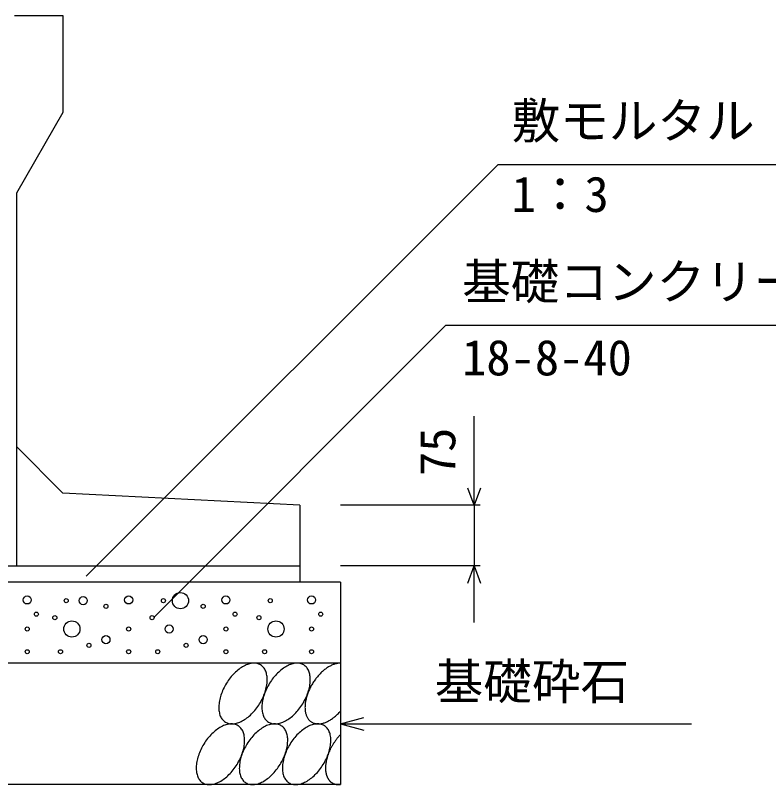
# Model space of a CAD drawing. Units: millimetres, scale not verified. Extents: x -25200 to 25200, y -8910 to 8910.
# Drawn here: x 12369 to 13298, y 5456 to 6406 of the extents above; entities that cross this region are included whole.
import ezdxf
from ezdxf.enums import TextEntityAlignment as Align

# ---------------------------------------------------------------- set-up
doc = ezdxf.new("R2010")
doc.units = ezdxf.units.MM
doc.header["$LTSCALE"] = 30
for name, color, linetype, lineweight in [('0-0_DIM', 7, 'Continuous', 25), ('0-2_HATCH', 6, 'Continuous', 25), ('0-5_OUTLINE', 3, 'Continuous', 25)]:
    doc.layers.add(name, color=color, linetype=linetype, lineweight=lineweight)
doc.styles.add('ＭＳ ゴシック', font='')
doc.styles.get('ＭＳ ゴシック').set_extended_font_data('MS Gothic')

msp = doc.modelspace()

# ---------------------------------------------------------------- linework, layer by layer
at = {"layer": '0-0_DIM'}
for p, q in [((12964.3, 6221.6), (12455.69, 5712.99)), ((12964.3, 6221.6), (13389.61, 6221.6)), ((12899.97, 6022.94), (12540.07, 5663.04)), ((12899.97, 6022.94), (13546.84, 6022.94)), ((12934.78, 5800.67), (12934.78, 5910.57)), ((12942.28, 5800.67), (12769.78, 5800.67)), ((12934.78, 5800.67), (12934.78, 5725.67)), ((12942.28, 5725.67), (12769.78, 5725.67)), ((12934.78, 5655.67), (12934.78, 5725.67)), ((12769.78, 5530.67), (12798.76, 5538.44)), ((12769.78, 5530.67), (13203.09, 5530.67)), ((12769.78, 5530.67), (12798.76, 5522.91))]:
    msp.add_line(p, q, dxfattribs=at)
for points in [[(12942.47, 5821.82), (12934.78, 5800.67), (12927.08, 5821.82)], [(12927.08, 5704.53), (12934.78, 5725.67), (12942.47, 5704.53)]]:
    msp.add_lwpolyline(points, dxfattribs=at)
at = {"layer": '0-2_HATCH'}
for points in [[(12671.28, 5603.45), (12670.28, 5604.03), (12669.18, 5604.52), (12668.08, 5604.93), (12666.88, 5605.24), (12665.68, 5605.47), (12664.48, 5605.6), (12663.18, 5605.65), (12661.88, 5605.6), (12660.48, 5605.47), (12659.08, 5605.24), (12657.68, 5604.93), (12656.28, 5604.52), (12654.88, 5604.03), (12653.38, 5603.46), (12651.98, 5602.79), (12650.48, 5602.05), (12648.98, 5601.22), (12647.58, 5600.31), (12646.08, 5599.33), (12644.58, 5598.27), (12643.18, 5597.14), (12641.78, 5595.93), (12640.38, 5594.66), (12638.98, 5593.33), (12637.58, 5591.94), (12636.28, 5590.49), (12634.98, 5588.98), (12633.68, 5587.43), (12632.48, 5585.83), (12631.28, 5584.18), (12630.18, 5582.5), (12629.08, 5580.78), (12627.98, 5579.03), (12626.98, 5577.26), (12626.08, 5575.46), (12625.18, 5573.65), (12624.38, 5571.82), (12623.58, 5569.99), (12622.88, 5568.15)], [(12724.48, 5603.45), (12723.48, 5604.03), (12722.38, 5604.52), (12721.28, 5604.93), (12720.08, 5605.24), (12718.88, 5605.47), (12717.68, 5605.6), (12716.38, 5605.65), (12715.08, 5605.6), (12713.68, 5605.47), (12712.28, 5605.24), (12710.88, 5604.93), (12709.48, 5604.52), (12708.08, 5604.03), (12706.58, 5603.46), (12705.18, 5602.79), (12703.68, 5602.05), (12702.18, 5601.22), (12700.78, 5600.31), (12699.28, 5599.33), (12697.78, 5598.27), (12696.38, 5597.14), (12694.98, 5595.93), (12693.58, 5594.66), (12692.18, 5593.33), (12690.78, 5591.94), (12689.48, 5590.49), (12688.18, 5588.98), (12686.88, 5587.43), (12685.68, 5585.83), (12684.48, 5584.18), (12683.38, 5582.5), (12682.28, 5580.78), (12681.18, 5579.03), (12680.18, 5577.26), (12679.28, 5575.46), (12678.38, 5573.65), (12677.58, 5571.82), (12676.78, 5569.99), (12676.08, 5568.15)], [(12769.78, 5605.65), (12768.88, 5605.64), (12768.08, 5605.59), (12767.18, 5605.5), (12766.28, 5605.38), (12765.38, 5605.21), (12764.48, 5605.01), (12763.58, 5604.77), (12762.58, 5604.49), (12761.68, 5604.18), (12760.68, 5603.83), (12759.78, 5603.44), (12758.78, 5603.01), (12757.88, 5602.55), (12756.88, 5602.06), (12755.98, 5601.53), (12754.98, 5600.96), (12753.98, 5600.36), (12753.08, 5599.73), (12752.08, 5599.07), (12751.18, 5598.37), (12750.18, 5597.64), (12749.28, 5596.88), (12748.38, 5596.1), (12747.48, 5595.28), (12746.48, 5594.44), (12745.58, 5593.56), (12744.68, 5592.67), (12743.88, 5591.75), (12742.98, 5590.8), (12742.08, 5589.83), (12741.28, 5588.84), (12740.48, 5587.82), (12739.58, 5586.79), (12738.78, 5585.74), (12738.08, 5584.66), (12737.28, 5583.58), (12736.58, 5582.47), (12735.78, 5581.35), (12735.08, 5580.22)], [(12678.68, 5591.94), (12678.38, 5593.33), (12677.98, 5594.66), (12677.48, 5595.93), (12676.98, 5597.13), (12676.28, 5598.27), (12675.68, 5599.33), (12674.88, 5600.31), (12674.08, 5601.22), (12673.18, 5602.05), (12672.28, 5602.79), (12671.28, 5603.45)], [(12731.98, 5591.94), (12731.58, 5593.33), (12731.18, 5594.66), (12730.68, 5595.93), (12730.18, 5597.13), (12729.48, 5598.27), (12728.88, 5599.33), (12728.08, 5600.31), (12727.28, 5601.22), (12726.38, 5602.05), (12725.48, 5602.79), (12724.48, 5603.45)], [(12645.58, 5532.84), (12647.08, 5533.5), (12648.58, 5534.25), (12649.98, 5535.07), (12651.48, 5535.98), (12652.98, 5536.97), (12654.38, 5538.03), (12655.78, 5539.16), (12657.28, 5540.36), (12658.68, 5541.63), (12660.08, 5542.96), (12661.38, 5544.36), (12662.78, 5545.81), (12664.08, 5547.31), (12665.28, 5548.87), (12666.58, 5550.47), (12667.68, 5552.11), (12668.88, 5553.79), (12669.98, 5555.51), (12670.98, 5557.26), (12671.98, 5559.03), (12672.98, 5560.83), (12673.78, 5562.64), (12674.68, 5564.47), (12675.38, 5566.31), (12676.08, 5568.15), (12676.78, 5569.99), (12677.28, 5571.82), (12677.78, 5573.65), (12678.28, 5575.46), (12678.58, 5577.26), (12678.88, 5579.03), (12679.18, 5580.78), (12679.28, 5582.5), (12679.38, 5584.18), (12679.38, 5585.82), (12679.38, 5587.42), (12679.18, 5588.98), (12678.98, 5590.48), (12678.68, 5591.94)], [(12698.78, 5532.84), (12700.28, 5533.5), (12701.78, 5534.25), (12703.18, 5535.07), (12704.68, 5535.98), (12706.18, 5536.97), (12707.58, 5538.03), (12709.08, 5539.16), (12710.48, 5540.36), (12711.88, 5541.63), (12713.28, 5542.96), (12714.58, 5544.36), (12715.98, 5545.81), (12717.28, 5547.31), (12718.48, 5548.87), (12719.78, 5550.47), (12720.88, 5552.11), (12722.08, 5553.79), (12723.18, 5555.51), (12724.18, 5557.26), (12725.18, 5559.03), (12726.18, 5560.83), (12726.98, 5562.64), (12727.88, 5564.47), (12728.58, 5566.31), (12729.28, 5568.15), (12729.98, 5569.99), (12730.48, 5571.82), (12731.08, 5573.65), (12731.48, 5575.46), (12731.88, 5577.26), (12732.18, 5579.03), (12732.38, 5580.78), (12732.48, 5582.5), (12732.58, 5584.18), (12732.58, 5585.82), (12732.58, 5587.42), (12732.38, 5588.98), (12732.18, 5590.48), (12731.98, 5591.94)], [(12735.08, 5580.22), (12734.48, 5579.08), (12733.78, 5577.92), (12733.18, 5576.75), (12732.58, 5575.58), (12731.98, 5574.4), (12731.38, 5573.21), (12730.88, 5572.01), (12730.38, 5570.82), (12729.88, 5569.62), (12729.38, 5568.41), (12728.98, 5567.21), (12728.58, 5566.01), (12728.18, 5564.81), (12727.88, 5563.61), (12727.58, 5562.42), (12727.28, 5561.24), (12726.98, 5560.06), (12726.78, 5558.89), (12726.58, 5557.73), (12726.38, 5556.58), (12726.28, 5555.44), (12726.18, 5554.31), (12726.08, 5553.2), (12726.08, 5552.11), (12725.98, 5551.03), (12726.08, 5549.97), (12726.08, 5548.93), (12726.18, 5547.9), (12726.28, 5546.9), (12726.38, 5545.92), (12726.58, 5544.96), (12726.78, 5544.03), (12726.98, 5543.12), (12727.28, 5542.24), (12727.58, 5541.38), (12727.88, 5540.55), (12728.18, 5539.75), (12728.58, 5538.98), (12728.98, 5538.24)], [(12622.88, 5568.15), (12622.28, 5566.31), (12621.68, 5564.47), (12621.18, 5562.65), (12620.78, 5560.83), (12620.38, 5559.04), (12620.08, 5557.26), (12619.88, 5555.52), (12619.68, 5553.8), (12619.58, 5552.12), (12619.58, 5550.47), (12619.68, 5548.87), (12619.78, 5547.31), (12619.98, 5545.81), (12620.28, 5544.36), (12620.58, 5542.96), (12621.08, 5541.63), (12621.48, 5540.36), (12622.08, 5539.16), (12622.68, 5538.03), (12623.38, 5536.97), (12624.08, 5535.98), (12624.88, 5535.08), (12625.78, 5534.25), (12626.68, 5533.5), (12627.68, 5532.84), (12628.68, 5532.26), (12629.78, 5531.77), (12630.88, 5531.37), (12632.08, 5531.05), (12633.28, 5530.83), (12634.58, 5530.69), (12635.88, 5530.65), (12637.18, 5530.69), (12638.48, 5530.83), (12639.88, 5531.05), (12641.28, 5531.37), (12642.68, 5531.77), (12644.18, 5532.26), (12645.58, 5532.84)], [(12676.08, 5568.15), (12675.48, 5566.31), (12674.88, 5564.47), (12674.38, 5562.65), (12673.98, 5560.83), (12673.58, 5559.04), (12673.28, 5557.26), (12673.08, 5555.52), (12672.88, 5553.8), (12672.78, 5552.12), (12672.78, 5550.47), (12672.88, 5548.87), (12672.98, 5547.31), (12673.18, 5545.81), (12673.48, 5544.36), (12673.88, 5542.96), (12674.28, 5541.63), (12674.78, 5540.36), (12675.28, 5539.16), (12675.88, 5538.03), (12676.58, 5536.97), (12677.28, 5535.98), (12678.18, 5535.08), (12678.98, 5534.25), (12679.88, 5533.5), (12680.88, 5532.84), (12681.88, 5532.26), (12682.98, 5531.77), (12684.18, 5531.37), (12685.28, 5531.05), (12686.48, 5530.83), (12687.78, 5530.69), (12689.08, 5530.65), (12690.38, 5530.69), (12691.78, 5530.83), (12693.08, 5531.05), (12694.48, 5531.37), (12695.98, 5531.77), (12697.38, 5532.26), (12698.78, 5532.84)], [(12759.78, 5537.26), (12760.68, 5537.96), (12761.68, 5538.69), (12762.58, 5539.45), (12763.58, 5540.24), (12764.48, 5541.06), (12765.38, 5541.9), (12766.28, 5542.77), (12767.18, 5543.67), (12768.08, 5544.6), (12768.88, 5545.54), (12769.78, 5546.51)], [(12643.48, 5528.46), (12642.38, 5529.04), (12641.28, 5529.53), (12640.18, 5529.94), (12638.98, 5530.25), (12637.78, 5530.48), (12636.58, 5530.61), (12635.28, 5530.66), (12633.98, 5530.61), (12632.58, 5530.48), (12631.18, 5530.25), (12629.78, 5529.94), (12628.38, 5529.53), (12626.98, 5529.04), (12625.48, 5528.47), (12624.08, 5527.8), (12622.58, 5527.06), (12621.08, 5526.23), (12619.68, 5525.32), (12618.18, 5524.34), (12616.78, 5523.28), (12615.28, 5522.15), (12613.88, 5520.94), (12612.48, 5519.67), (12611.08, 5518.34), (12609.68, 5516.95), (12608.38, 5515.5), (12607.08, 5513.99), (12605.78, 5512.44), (12604.58, 5510.84), (12603.38, 5509.19), (12602.28, 5507.51), (12601.18, 5505.79), (12600.08, 5504.04), (12599.08, 5502.27), (12598.18, 5500.47), (12597.28, 5498.66), (12596.48, 5496.83), (12595.68, 5495), (12594.98, 5493.16)], [(12696.68, 5528.46), (12695.58, 5529.04), (12694.48, 5529.53), (12693.38, 5529.94), (12692.28, 5530.25), (12690.98, 5530.48), (12689.78, 5530.61), (12688.48, 5530.66), (12687.18, 5530.61), (12685.78, 5530.48), (12684.38, 5530.25), (12682.98, 5529.94), (12681.58, 5529.53), (12680.18, 5529.04), (12678.68, 5528.47), (12677.28, 5527.8), (12675.78, 5527.06), (12674.28, 5526.23), (12672.88, 5525.32), (12671.38, 5524.34), (12669.98, 5523.28), (12668.48, 5522.15), (12667.08, 5520.94), (12665.68, 5519.67), (12664.28, 5518.34), (12662.88, 5516.95), (12661.58, 5515.5), (12660.28, 5513.99), (12658.98, 5512.44), (12657.78, 5510.84), (12656.58, 5509.19), (12655.48, 5507.51), (12654.38, 5505.79), (12653.28, 5504.04), (12652.38, 5502.27), (12651.38, 5500.47), (12650.48, 5498.66), (12649.68, 5496.83), (12648.88, 5495), (12648.18, 5493.16)], [(12749.88, 5528.46), (12748.78, 5529.04), (12747.78, 5529.53), (12746.58, 5529.94), (12745.48, 5530.25), (12744.18, 5530.48), (12742.98, 5530.61), (12741.68, 5530.66), (12740.38, 5530.61), (12738.98, 5530.48), (12737.68, 5530.25), (12736.28, 5529.94), (12734.78, 5529.53), (12733.38, 5529.04), (12731.88, 5528.47), (12730.48, 5527.8), (12728.98, 5527.06), (12727.58, 5526.23), (12726.08, 5525.32), (12724.58, 5524.34), (12723.18, 5523.28), (12721.68, 5522.15), (12720.28, 5520.94), (12718.88, 5519.67), (12717.48, 5518.34), (12716.08, 5516.95), (12714.78, 5515.5), (12713.48, 5513.99), (12712.28, 5512.44), (12710.98, 5510.84), (12709.78, 5509.19), (12708.68, 5507.51), (12707.58, 5505.79), (12706.58, 5504.04), (12705.58, 5502.27), (12704.58, 5500.47), (12703.68, 5498.66), (12702.88, 5496.83), (12702.18, 5495), (12701.38, 5493.16)], [(12728.98, 5538.24), (12729.38, 5537.53), (12729.88, 5536.85), (12730.38, 5536.21), (12730.88, 5535.59), (12731.38, 5535.01), (12731.98, 5534.47), (12732.58, 5533.96), (12733.18, 5533.48), (12733.78, 5533.04), (12734.48, 5532.63), (12735.08, 5532.27), (12735.78, 5531.94), (12736.58, 5531.64), (12737.28, 5531.38), (12738.08, 5531.17), (12738.78, 5530.99), (12739.58, 5530.84), (12740.48, 5530.74), (12741.28, 5530.67), (12742.08, 5530.65), (12742.98, 5530.66), (12743.88, 5530.71), (12744.68, 5530.8), (12745.58, 5530.93), (12746.48, 5531.09), (12747.48, 5531.29), (12748.38, 5531.54), (12749.28, 5531.82), (12750.18, 5532.13), (12751.18, 5532.49), (12752.08, 5532.88), (12753.08, 5533.3), (12753.98, 5533.77), (12754.98, 5534.26), (12755.98, 5534.8), (12756.88, 5535.36), (12757.88, 5535.96), (12758.78, 5536.6), (12759.78, 5537.26)], [(12650.88, 5516.94), (12650.48, 5518.34), (12650.08, 5519.67), (12649.58, 5520.94), (12649.08, 5522.14), (12648.38, 5523.28), (12647.78, 5524.34), (12646.98, 5525.32), (12646.18, 5526.23), (12645.28, 5527.06), (12644.38, 5527.8), (12643.48, 5528.46)], [(12704.08, 5516.94), (12703.68, 5518.34), (12703.28, 5519.67), (12702.78, 5520.94), (12702.28, 5522.14), (12701.68, 5523.28), (12700.98, 5524.34), (12700.18, 5525.32), (12699.38, 5526.23), (12698.58, 5527.06), (12697.58, 5527.8), (12696.68, 5528.46)], [(12757.28, 5516.94), (12756.88, 5518.34), (12756.48, 5519.67), (12755.98, 5520.94), (12755.48, 5522.14), (12754.88, 5523.28), (12754.18, 5524.34), (12753.38, 5525.32), (12752.58, 5526.23), (12751.78, 5527.06), (12750.78, 5527.8), (12749.88, 5528.46)], [(12617.68, 5457.85), (12619.18, 5458.51), (12620.68, 5459.26), (12622.08, 5460.08), (12623.58, 5460.99), (12625.08, 5461.98), (12626.48, 5463.04), (12627.98, 5464.17), (12629.38, 5465.37), (12630.78, 5466.64), (12632.18, 5467.97), (12633.48, 5469.37), (12634.88, 5470.82), (12636.18, 5472.32), (12637.38, 5473.88), (12638.68, 5475.48), (12639.78, 5477.12), (12640.98, 5478.8), (12642.08, 5480.52), (12643.08, 5482.27), (12644.08, 5484.04), (12645.08, 5485.84), (12645.88, 5487.65), (12646.78, 5489.48), (12647.48, 5491.31), (12648.18, 5493.15), (12648.88, 5494.99), (12649.38, 5496.83), (12649.98, 5498.66), (12650.38, 5500.47), (12650.78, 5502.27), (12651.08, 5504.04), (12651.28, 5505.79), (12651.38, 5507.51), (12651.48, 5509.19), (12651.48, 5510.83), (12651.48, 5512.43), (12651.28, 5513.99), (12651.08, 5515.49), (12650.88, 5516.94)], [(12670.98, 5457.85), (12672.38, 5458.51), (12673.88, 5459.26), (12675.28, 5460.08), (12676.78, 5460.99), (12678.28, 5461.98), (12679.68, 5463.04), (12681.18, 5464.17), (12682.58, 5465.37), (12683.98, 5466.64), (12685.38, 5467.97), (12686.68, 5469.37), (12688.08, 5470.82), (12689.38, 5472.32), (12690.58, 5473.88), (12691.88, 5475.48), (12693.08, 5477.12), (12694.18, 5478.8), (12695.28, 5480.52), (12696.28, 5482.27), (12697.28, 5484.04), (12698.28, 5485.84), (12699.18, 5487.65), (12699.98, 5489.48), (12700.68, 5491.31), (12701.38, 5493.15), (12702.08, 5494.99), (12702.68, 5496.83), (12703.18, 5498.66), (12703.58, 5500.47), (12703.98, 5502.27), (12704.28, 5504.04), (12704.48, 5505.79), (12704.58, 5507.51), (12704.68, 5509.19), (12704.68, 5510.83), (12704.68, 5512.43), (12704.48, 5513.99), (12704.28, 5515.49), (12704.08, 5516.94)], [(12724.18, 5457.85), (12725.58, 5458.51), (12727.08, 5459.26), (12728.58, 5460.08), (12729.98, 5460.99), (12731.48, 5461.98), (12732.88, 5463.04), (12734.38, 5464.17), (12735.78, 5465.37), (12737.18, 5466.64), (12738.58, 5467.97), (12739.98, 5469.37), (12741.28, 5470.82), (12742.58, 5472.32), (12743.88, 5473.88), (12745.08, 5475.48), (12746.28, 5477.12), (12747.38, 5478.8), (12748.48, 5480.52), (12749.48, 5482.27), (12750.48, 5484.04), (12751.48, 5485.84), (12752.38, 5487.65), (12753.18, 5489.48), (12753.98, 5491.31), (12754.68, 5493.15), (12755.28, 5494.99), (12755.88, 5496.83), (12756.38, 5498.66), (12756.78, 5500.47), (12757.18, 5502.27), (12757.48, 5504.04), (12757.68, 5505.79), (12757.88, 5507.51), (12757.88, 5509.19), (12757.98, 5510.83), (12757.88, 5512.43), (12757.78, 5513.99), (12757.58, 5515.49), (12757.28, 5516.94)], [(12769.78, 5517.41), (12769.28, 5516.88), (12768.78, 5516.34), (12768.28, 5515.8), (12767.78, 5515.24), (12767.28, 5514.68), (12766.78, 5514.11), (12766.28, 5513.54), (12765.88, 5512.96), (12765.38, 5512.37), (12764.88, 5511.77), (12764.48, 5511.17), (12763.98, 5510.56), (12763.58, 5509.95), (12763.08, 5509.33), (12762.68, 5508.7), (12762.28, 5508.07), (12761.88, 5507.44), (12761.38, 5506.8), (12760.98, 5506.15), (12760.58, 5505.5), (12760.18, 5504.85), (12759.88, 5504.19), (12759.48, 5503.53), (12759.08, 5502.86), (12758.68, 5502.2), (12758.38, 5501.53), (12757.98, 5500.85), (12757.68, 5500.17), (12757.28, 5499.5), (12756.98, 5498.82), (12756.68, 5498.13), (12756.38, 5497.45), (12756.08, 5496.76), (12755.78, 5496.07), (12755.48, 5495.39), (12755.18, 5494.7), (12754.98, 5494.01), (12754.68, 5493.32), (12754.48, 5492.63)], [(12594.98, 5493.16), (12594.38, 5491.32), (12593.78, 5489.48), (12593.28, 5487.66), (12592.88, 5485.84), (12592.48, 5484.05), (12592.18, 5482.27), (12591.98, 5480.52), (12591.78, 5478.81), (12591.68, 5477.12), (12591.68, 5475.48), (12591.78, 5473.88), (12591.88, 5472.32), (12592.08, 5470.82), (12592.38, 5469.37), (12592.78, 5467.97), (12593.18, 5466.64), (12593.68, 5465.37), (12594.18, 5464.17), (12594.78, 5463.04), (12595.48, 5461.98), (12596.28, 5460.99), (12597.08, 5460.09), (12597.88, 5459.26), (12598.78, 5458.51), (12599.78, 5457.85), (12600.88, 5457.27), (12601.88, 5456.78), (12603.08, 5456.38), (12604.18, 5456.06), (12605.38, 5455.84), (12606.68, 5455.7), (12607.98, 5455.66), (12609.28, 5455.7), (12610.68, 5455.84), (12611.98, 5456.06), (12613.38, 5456.38), (12614.88, 5456.78), (12616.28, 5457.27), (12617.68, 5457.85)], [(12648.18, 5493.16), (12647.58, 5491.32), (12646.98, 5489.48), (12646.48, 5487.66), (12646.08, 5485.84), (12645.68, 5484.05), (12645.38, 5482.27), (12645.18, 5480.52), (12644.98, 5478.81), (12644.98, 5477.12), (12644.88, 5475.48), (12644.98, 5473.88), (12645.08, 5472.32), (12645.28, 5470.82), (12645.58, 5469.37), (12645.98, 5467.97), (12646.38, 5466.64), (12646.88, 5465.37), (12647.38, 5464.17), (12647.98, 5463.04), (12648.68, 5461.98), (12649.48, 5460.99), (12650.28, 5460.09), (12651.08, 5459.26), (12652.08, 5458.51), (12652.98, 5457.85), (12654.08, 5457.27), (12655.08, 5456.78), (12656.28, 5456.38), (12657.38, 5456.06), (12658.68, 5455.84), (12659.88, 5455.7), (12661.18, 5455.66), (12662.48, 5455.7), (12663.88, 5455.84), (12665.18, 5456.06), (12666.58, 5456.38), (12668.08, 5456.78), (12669.48, 5457.27), (12670.98, 5457.85)], [(12701.38, 5493.16), (12700.78, 5491.32), (12700.18, 5489.48), (12699.68, 5487.66), (12699.28, 5485.84), (12698.88, 5484.05), (12698.58, 5482.27), (12698.38, 5480.52), (12698.28, 5478.81), (12698.18, 5477.12), (12698.18, 5475.48), (12698.18, 5473.88), (12698.28, 5472.32), (12698.58, 5470.82), (12698.78, 5469.37), (12699.18, 5467.97), (12699.58, 5466.64), (12700.08, 5465.37), (12700.58, 5464.17), (12701.18, 5463.04), (12701.88, 5461.98), (12702.68, 5460.99), (12703.48, 5460.09), (12704.28, 5459.26), (12705.28, 5458.51), (12706.18, 5457.85), (12707.28, 5457.27), (12708.28, 5456.78), (12709.48, 5456.38), (12710.58, 5456.06), (12711.88, 5455.84), (12713.08, 5455.7), (12714.38, 5455.66), (12715.68, 5455.7), (12717.08, 5455.84), (12718.48, 5456.06), (12719.88, 5456.38), (12721.28, 5456.78), (12722.68, 5457.27), (12724.18, 5457.85)], [(12754.48, 5492.63), (12754.18, 5491.94), (12753.98, 5491.25), (12753.78, 5490.56), (12753.58, 5489.87), (12753.38, 5489.19), (12753.18, 5488.5), (12752.98, 5487.82), (12752.78, 5487.14), (12752.58, 5486.46), (12752.48, 5485.78), (12752.28, 5485.1), (12752.18, 5484.43), (12752.08, 5483.76), (12751.98, 5483.09), (12751.88, 5482.43), (12751.78, 5481.77), (12751.68, 5481.12), (12751.58, 5480.47), (12751.48, 5479.82), (12751.48, 5479.18), (12751.38, 5478.54), (12751.38, 5477.91), (12751.38, 5477.28), (12751.38, 5476.66), (12751.38, 5476.04), (12751.38, 5475.43), (12751.38, 5474.82), (12751.38, 5474.22), (12751.38, 5473.63), (12751.48, 5473.05), (12751.48, 5472.47), (12751.58, 5471.9), (12751.68, 5471.33), (12751.78, 5470.77), (12751.88, 5470.22), (12751.98, 5469.68), (12752.08, 5469.15), (12752.18, 5468.62), (12752.28, 5468.1)], [(12752.28, 5468.1), (12752.48, 5467.6), (12752.58, 5467.1), (12752.78, 5466.6), (12752.98, 5466.12), (12753.18, 5465.65), (12753.38, 5465.18), (12753.58, 5464.73), (12753.78, 5464.28), (12753.98, 5463.85), (12754.18, 5463.42), (12754.48, 5463.01), (12754.68, 5462.6), (12754.98, 5462.21), (12755.18, 5461.82), (12755.48, 5461.45), (12755.78, 5461.09), (12756.08, 5460.73), (12756.38, 5460.39), (12756.68, 5460.06), (12756.98, 5459.74), (12757.28, 5459.44), (12757.68, 5459.14), (12757.98, 5458.86), (12758.38, 5458.58), (12758.68, 5458.32), (12759.08, 5458.07), (12759.48, 5457.83), (12759.88, 5457.61), (12760.18, 5457.4), (12760.58, 5457.19), (12760.98, 5457), (12761.38, 5456.83), (12761.88, 5456.66), (12762.28, 5456.51), (12762.68, 5456.37), (12763.08, 5456.24), (12763.58, 5456.13), (12763.98, 5456.02), (12764.48, 5455.93)], [(12764.48, 5455.93), (12764.88, 5455.86), (12765.38, 5455.79), (12765.88, 5455.74), (12766.28, 5455.7), (12766.78, 5455.67), (12767.28, 5455.66), (12767.78, 5455.66), (12768.28, 5455.67), (12768.78, 5455.69), (12769.28, 5455.73), (12769.78, 5455.78)]]:
    msp.add_lwpolyline(points, dxfattribs=at)
for centre, radius in [((12572.28, 5682.85), 10), ((12383.13, 5683.73), 5), ((12431.25, 5682.85), 2.5), ((12452.28, 5682.85), 5), ((12508.35, 5683.73), 5), ((12551.25, 5682.85), 2.5), ((12628.35, 5683.73), 5), ((12683.17, 5682.85), 2.5), ((12734.09, 5683.73), 5), ((12480.31, 5675.85), 2.5), ((12600.31, 5675.85), 2.5), ((12394.47, 5666.16), 2.5), ((12417.23, 5661.84), 2.5), ((12537.23, 5661.84), 2.5), ((12639.69, 5666.16), 2.5), ((12669.15, 5661.84), 2.5), ((12745.43, 5666.16), 2.5), ((12438.26, 5647.83), 10), ((12558.26, 5647.83), 5), ((12690.18, 5647.83), 10), ((12383.13, 5647.83), 2.5), ((12508.35, 5647.83), 2.5), ((12628.35, 5647.83), 2.5), ((12734.09, 5647.83), 2.5), ((12480.31, 5634.7), 5), ((12600.31, 5634.7), 5), ((12459.28, 5627.7), 2.5), ((12579.28, 5627.7), 2.5), ((12383.13, 5619.82), 2.5), ((12424.24, 5619.82), 2.5), ((12508.35, 5619.82), 2.5), ((12544.24, 5619.82), 2.5), ((12628.35, 5619.82), 2.5), ((12676.16, 5619.82), 2.5), ((12734.09, 5619.82), 2.5)]:
    msp.add_circle(centre, radius, dxfattribs=at)
at = {"layer": '0-5_OUTLINE'}
for p, q in [((12367.28, 6405.67), (12427.28, 6405.67)), ((12427.28, 6405.67), (12427.28, 6285.67)), ((12427.28, 6285.67), (12369.78, 6186.08)), ((12369.78, 6186.08), (12369.78, 5725.67)), ((12427.28, 5815.67), (12369.78, 5873.17)), ((12719.78, 5800.67), (12427.28, 5815.67)), ((12719.78, 5800.67), (12719.78, 5705.67)), ((11989.78, 5725.67), (12719.78, 5725.67)), ((12769.78, 5705.67), (11889.78, 5705.67)), ((12769.78, 5705.67), (12769.78, 5455.67)), ((12769.78, 5605.67), (11889.78, 5605.67)), ((12769.78, 5455.67), (11889.78, 5455.67))]:
    msp.add_line(p, q, dxfattribs=at)

# ---------------------------------------------------------------- texts
at = {"layer": '0-0_DIM', "style": 'ＭＳ ゴシック'}
for s, p in [('敷モルタル', (12981.04, 6240.34)), ('1：3', (12981.04, 6149.65)), ('基礎コンクリート', (12919.97, 6041.68)), ('18-8-40', (12919.97, 5947.86)), ('基礎砕石', (12886.1, 5547.85))]:
    msp.add_text(s, height=43.99, dxfattribs=at).set_placement(p, align=Align.BOTTOM_LEFT)
msp.add_text('75', height=43.99, rotation=90, dxfattribs=at).set_placement((12924.78, 5836.68), align=Align.BOTTOM_LEFT)

doc.saveas('drawing.dxf')
